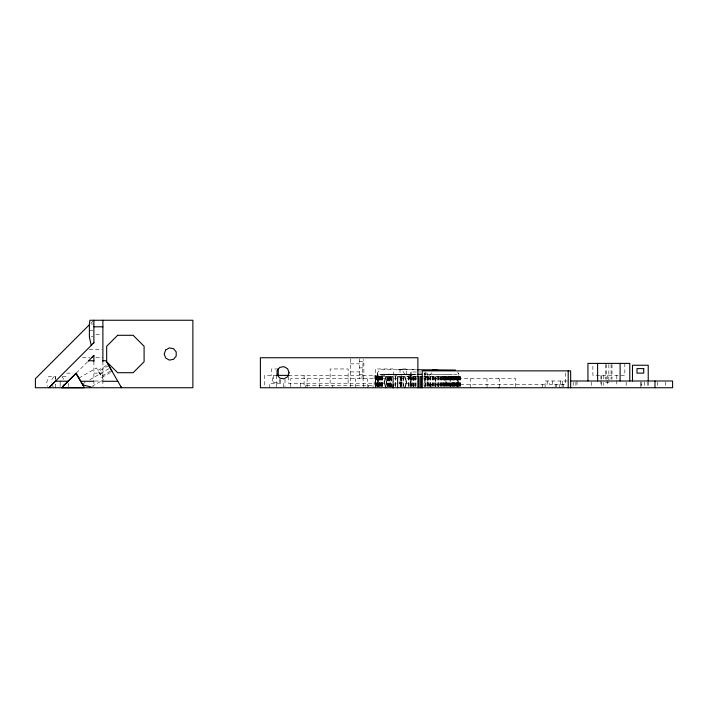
<?xml version="1.0" encoding="UTF-8"?>
<svg xmlns="http://www.w3.org/2000/svg" width="708" height="708" viewBox="0 0 708 708"><rect width="100%" height="100%" fill="white"/><g stroke="black" fill="none" stroke-linecap="round" stroke-linejoin="round"><path stroke-width="0.53" stroke-dasharray="3.54 2.66" d="M290.731 386.718L290.731 378.718L406.277 378.727M307.042 387.719L307.139 378.718M319.414 387.719L319.414 378.718M355.416 387.719L355.505 378.727M367.788 387.727L367.691 378.727M375.461 387.727L375.47 378.727M386.515 384.674L386.515 379.559M458.014 386.718L458.014 376.497M470.714 387.736L470.599 378.736M487.024 387.736L487.024 378.736M499.397 387.736L499.299 378.745M515.707 386.745L515.707 378.745L423.933 378.736M413.384 386.718L413.401 376.497M444.146 386.718L444.155 376.497M55.64 378.992L55.613 376.718L48.445 376.718L46.763 382.231L47.604 386.497M415.074 386.718L415.109 376.497M361.938 378.753L363.301 359.602M640.696 387.745L641.652 381.957M68.18 386.497L68.818 383.302M363.107 378.753L363.877 375.78L363.877 359.965M53.835 376.718L51.365 380.116L51.365 382.231M388.842 380.116L390.692 377.568M400.047 386.895L401.896 384.356M431.951 372.78L428.606 376.143L423.897 378.408M90.801 323.335L93.881 320.255M76.243 373.125L87.872 361.496M78.951 378.09L96.492 367.965L103.35 379.851M97.89 370.399L106.28 365.558M108.731 365.514L98.483 371.426L101.35 376.391L111.59 370.479M82.385 384.037L85.155 382.435M89.766 379.771L110.165 367.992M101.943 377.417L112.191 371.496M91.96 386.426L101.527 380.904M378.249 374.267L377.382 374.267L377.382 386.718M381.231 374.249L380.709 374.249M381.718 374.249L381.656 374.249M415.87 369.744L381.338 369.78C376.939 370.939 374.532 377.001 382.78 374.249M382.639 374.249L384.577 374.249M384.417 374.249L386.603 374.249M387.329 374.249L387.603 374.249M386.426 374.249L388.081 374.249M388.851 374.249L387.984 374.249M381.408 374.249L380.877 374.249M389.639 374.249L388.648 374.249M390.453 374.249L388.745 374.249M390.657 374.249L391.285 374.249M392.144 374.249L390.347 374.249M393.02 374.249L393.347 374.249M382.17 374.249L382.993 374.249M394.825 374.249L393.798 374.249M395.754 374.249L396.108 374.249M397.666 374.249L396.586 374.249M398.648 374.249L399.02 374.249M400.648 374.249L399.516 374.249M383.878 374.249L384.816 374.249M401.666 374.249L402.055 374.249M403.746 374.249L401.542 374.249M404.799 374.249L405.197 374.249M406.941 374.249L405.737 374.249M406.675 374.249L408.029 374.249M410.215 374.249L408.976 374.249M409.941 374.249L411.321 374.249M413.534 374.249L412.286 374.249M413.26 374.249L414.658 374.249M415.773 374.249L416.189 374.249M385.816 374.249L386.869 374.249M387.232 374.249L388.365 374.249L387.887 374.249M389.143 374.249L388.267 374.249M385.479 374.249L385.4 374.249M389.94 374.249L389.046 374.249M390.763 374.249L389.843 374.249M390.958 374.267L391.604 374.249M392.471 374.249L391.497 374.249M395.17 374.249L394.144 374.249M398.029 374.249L396.94 374.249M401.029 374.249L399.887 374.249M404.144 374.249L402.958 374.249M407.348 374.249L406.135 374.249M407.596 374.267L408.436 374.249M410.622 374.249L409.392 374.249M410.879 374.267L411.729 374.249M413.959 374.249L412.702 374.249M414.215 374.267L415.074 374.249M397.816 369.78L402.463 369.744C404.162 376.072 411.233 379.169 417.313 379.302M398.754 369.78L402.737 369.744M91.19 324.007L93.89 324.007M89.385 330.379L92.987 330.379M95.89 334.424L101.89 334.424M91.19 336.751L92.987 336.751M89.243 349.495L101.837 349.495M82.447 357.381L89.872 357.381M95.89 357.381L102.89 357.381M359.381 361.496L363.877 361.496M350.38 363.832L359.381 363.832M359.381 367.877L363.877 367.877M278.253 368.957L271.509 368.957L271.509 375.373M350.38 371.912L359.381 371.912M416.322 371.992L410.569 371.992L410.569 386.692M417.357 371.992L421.605 371.992M66.702 373.125L73.066 373.125M93.89 373.125L102.89 373.125M424.11 373.125L427.862 373.125M359.381 374.249L363.877 374.249M389.435 374.249L390.046 374.249M390.25 374.249L390.869 374.249M391.082 374.249L391.71 374.249M391.931 374.249L394.365 374.249M394.595 374.249L397.179 374.249M397.427 374.249L400.144 374.249M400.392 374.249L403.224 374.249M403.48 374.249L404.401 374.249M404.534 374.249L405.33 374.249M404.666 374.249L406.401 374.249M407.755 374.249L408.569 374.249M407.888 374.249L409.666 374.249M411.038 374.249L411.87 374.249M411.18 374.249L412.985 374.249M414.375 374.249L415.215 374.249M415.49 374.249L416.056 374.249M424.428 374.249L425.26 374.249M425.535 374.249L426.358 374.249M426.632 374.249L427.446 374.249M427.721 374.249L428.535 374.249M428.8 374.249L429.614 374.249M429.88 374.249L430.676 374.249M430.942 374.249L431.738 374.249M432.004 374.249L432.783 374.249M433.048 374.249L433.818 374.249M434.075 374.249L434.845 374.249M435.101 374.249L435.854 374.249M436.11 374.249L436.854 374.249M437.101 374.249L437.836 374.249M438.075 374.249L438.801 374.249M439.04 374.249L439.756 374.249M439.987 374.249L440.686 374.249M440.916 374.249L441.606 374.249M441.836 374.249L442.509 374.249M442.73 374.249L443.385 374.249M443.606 374.249L444.243 374.249M444.456 374.249L445.084 374.249M445.297 374.249L445.907 374.249M446.111 374.249L446.704 374.249M446.898 374.249L447.483 374.249M447.668 374.249L448.235 374.249M448.421 374.249L448.961 374.249M449.137 374.249L449.669 374.249M449.846 374.249L450.35 374.249M450.518 374.249L451.005 374.249M451.164 374.249L451.642 374.249M451.793 374.249L452.244 374.249M453.509 374.249L458.368 374.267L458.324 386.718M277.288 375.373L264.757 375.373L264.757 386.71M288.377 375.373L385.471 375.373M394.648 375.373L396.984 375.373M385.621 376.497L375.364 376.497L375.444 386.718M394.71 376.497L396.108 376.497M406.808 376.497L417.154 376.497M423.8 376.497L460.386 376.497M62.552 376.718L67.349 376.718L68.18 377.975M498.565 378.745L499.025 378.745M406.781 378.727L417.313 378.736M94.89 381.001L102.89 381.001M567.418 380.993L545.116 380.993L545.116 387.745M398.887 382.453L404.613 382.453M605.712 382.435L612.004 382.435M408.613 383.24L394.896 383.24L394.896 387.745M601.588 385.497L601.411 375.373M403.817 369.744L415.738 369.771M414.516 374.249L414.932 374.249M395.639 374.249L395.993 374.249M392.905 374.249L393.241 374.249M398.524 374.249L398.896 374.249M388.842 384.356L390.692 386.895M51.365 384.356L53.215 386.895M401.896 380.116L400.047 377.568L400.055 386.718M61.959 376.718L63.808 379.267M457.855 372.151L458.35 374.267L458.218 373.169M363.859 386.887L362.947 378.753M60.145 384.577L60.162 386.497M665.396 381.957L665.396 387.745M657.307 381.957L657.307 387.745M648.342 381.957L648.342 387.745M647.218 381.957L647.218 387.745M644.519 381.957L644.519 386.78M641.811 381.957L641.811 386.78M640.696 381.957L640.696 386.78M626.191 381.957L626.191 387.745M624.828 363.399L624.828 375.373L592.888 375.373L592.888 364.487M616.792 375.373L616.792 379.497M616.792 380.523L616.792 386.71M612.004 364.461L612.004 379.258M611.084 364.461L611.084 379.258M608.862 364.461L608.862 381.373M607.756 375.373L607.756 379.417M607.756 380.435L607.756 385.497M606.632 364.461L606.632 379.258M605.712 364.461L605.712 379.258M603.774 375.373L603.774 381.444M603.774 382.453L603.774 385.497M600.924 375.373L600.924 379.497M600.924 380.523L600.924 386.71M591.525 381.957L591.525 387.745M577.029 380.993L577.029 386.78M575.905 381.957L575.905 386.78M573.197 381.957L573.197 386.78M565.365 372.948L565.365 384.373L549.435 384.373L549.435 380.993M563.285 384.373L563.285 386.904M562.736 380.993L562.736 386.78M562.099 384.373L562.099 387.745M560.409 380.993L560.409 387.745M559.231 384.373L559.231 387.745M556.373 384.373L556.373 386.904M555.187 384.373L555.187 386.904M552.32 380.993L552.32 387.745M547.187 380.993L547.187 384.373L446.04 384.373L446.04 380.993L443.792 380.993L443.792 384.373L427.862 384.373L427.862 372.948M542.691 384.373L542.691 387.745M460.306 376.497L460.386 386.718M460.147 376.497L460.147 386.718M459.908 376.497L459.908 386.718M459.598 376.497L459.598 386.718M459.209 376.497L459.209 386.718M458.74 376.497L458.74 386.718M458.049 376.497L458.049 386.718M457.58 376.497L457.58 386.718M457.403 376.497L457.465 386.718M457.058 376.497L457.058 386.718M456.987 376.497L456.987 386.718M456.89 376.497L456.89 386.718M456.58 376.497L456.501 386.718M456.129 376.497L456.04 386.718M455.934 376.497L455.934 386.718M455.306 376.497L455.288 386.718M454.731 376.497L454.731 386.718M454.607 376.497L454.607 386.718M454.386 376.497L454.386 386.718M453.978 376.497L453.978 386.718M453.846 376.497L453.846 386.718M453.412 376.497L453.412 386.718M453.155 376.497L453.155 386.718M453.014 376.497L453.014 386.718M452.377 376.497L452.377 386.718M452.27 376.497L452.27 386.718M452.111 376.497L452.111 386.718M451.323 376.497L451.323 386.718M451.146 376.497L451.279 386.718M450.536 384.373L450.536 386.904M450.306 376.497L450.306 386.718M449.235 376.497L449.235 386.718M449.04 376.497L449.04 386.718M448.89 376.497L448.89 386.718M448.102 376.497L448.102 386.718M447.907 376.497L447.907 386.718M447.615 376.497L447.615 386.718M446.916 376.497L446.916 386.718M446.713 376.497L446.713 386.718M446.279 376.497L446.279 386.718M445.677 376.497L445.677 386.718M445.456 376.497L445.456 386.718M444.889 376.497L444.889 386.718M444.385 376.497L444.385 386.718M443.456 376.497L443.456 386.718M443.04 376.497L443.04 386.718M442.81 376.497L442.81 386.718M441.969 376.497L441.969 386.718M441.65 376.497L441.65 386.718M441.411 376.497L441.411 386.718M440.438 376.497L440.438 386.718M440.217 376.497L440.217 386.718M439.969 376.497L439.969 386.718M438.871 376.497L438.871 386.718M438.748 376.497L438.748 386.718M438.491 376.497L438.491 386.718M438.04 384.373L438.04 386.904M437.234 376.497L437.261 386.718M436.978 376.497L436.854 386.904M435.42 376.497L435.42 386.718M434.11 376.497L434.11 386.718M433.933 376.497L433.995 387.745M433.836 376.497L433.836 386.718M432.5 376.497L432.5 386.718M432.225 376.497L432.216 386.718M431.128 384.373L431.128 387.745M430.862 376.497L430.862 386.718M430.57 376.497L430.57 386.718M430.491 376.497L430.491 386.718M429.942 384.373L429.942 386.904M429.198 376.497L429.198 386.718M428.906 376.497L428.906 386.718M428.729 376.497L428.729 386.718M427.517 376.497L427.517 386.718M427.225 376.497L427.225 386.718M426.951 376.497L426.951 386.718M425.809 376.497L425.809 386.718M425.517 376.497L425.517 386.718M425.181 371.992L425.154 386.718M424.605 373.045L424.605 386.692M424.092 376.497L424.092 386.718M416.047 376.497L416.047 386.718M415.41 376.497L415.41 386.718M414.215 376.497L414.215 386.718M413.676 376.497L413.676 386.718M413.18 386.71L413.18 375.373L406.755 375.373L406.755 368.957L400.011 368.957L400.011 375.373M412.401 376.497L412.401 386.718M411.941 376.497L411.941 386.718M411.649 376.497L411.649 386.718M411.144 371.992L411.144 386.692M410.728 375.373L410.587 386.718M410.224 376.497L410.224 386.718M409.932 376.497L409.932 386.718M408.79 376.497L408.79 386.718M408.525 376.497L408.613 386.842M408.233 376.497L408.233 386.718M403.525 376.497L403.525 386.718M403.25 377.514L403.25 386.718M401.914 377.514L401.914 386.718M401.755 375.373L401.755 387.745M401.64 377.514L401.64 386.718M400.33 377.514L400.33 386.718M400.135 376.497L400.135 386.718M395.772 376.497L395.772 386.718M395.524 376.497L395.524 386.718M395.303 376.497L395.303 386.718M393.259 375.373L393.259 368.957L375.267 368.957L375.267 383.24M391.586 377.514L391.586 386.718M391.365 377.514L391.365 386.718M390.851 376.497L390.851 386.718M390.285 376.497L390.285 386.718M390.073 377.514L390.073 386.718M389.887 376.355L389.887 383.24L288.377 383.24L288.377 376.355M389.471 377.514L389.471 386.718M389.037 377.514L389.037 386.718M388.834 377.514L388.834 386.718M388.134 376.497L388.134 386.718M387.842 377.514L387.842 386.718M387.639 377.514L387.639 386.718M386.851 376.497L386.851 386.718M386.701 379.559L386.701 384.674M382.736 376.497L382.736 386.718M382.586 376.497L382.586 386.718M382.329 376.497L382.329 386.718M381.904 376.497L381.904 386.718M381.762 376.497L381.762 386.718M381.355 376.497L381.355 386.718M381.134 376.497L381.134 386.718M381.01 376.497L381.01 386.718M380.453 376.497L380.435 386.718M380.329 376.497L380.329 386.718M379.807 376.497L379.807 386.718M379.621 376.497L379.709 386.718M379.249 376.497L379.249 386.718M379.161 376.497L379.161 386.718M378.86 376.497L378.762 386.718M378.683 376.497L378.683 386.718M378.346 386.718L378.346 376.497L378.169 386.718M377.736 376.497L377.7 386.718M377.55 376.497L377.55 386.718M377.426 376.497L377.55 386.842M377.01 376.497L377.01 386.718M376.541 376.497L376.541 386.718M376.152 376.497L376.152 386.718M375.833 376.497L375.833 386.718M375.603 376.497L375.603 386.718M374.169 375.373L374.169 385.471L304.095 385.471L304.095 375.373M373.045 385.471L373.045 387.745M368.319 385.471L368.319 386.984M359.381 358.859L359.381 378.753M350.38 358.823L350.38 386.887M348.132 383.24L348.132 368.957L330.132 368.957L330.132 383.24M332.326 385.471L332.326 387.745M305.219 385.471L305.219 387.745M300.714 383.24L300.714 386.842M285.005 379.497L285.005 386.71M283.377 386.842L283.377 383.24L269.651 383.24L269.651 387.745M280.563 379.417L280.563 382.453L272.465 382.453L272.465 375.373M279.377 379.417L279.377 382.453M276.509 375.373L276.509 382.453M276.509 383.24L276.509 387.745M273.651 375.373L273.651 382.453M102.89 361.576L102.89 386.665M93.89 361.576L93.89 386.665M60.145 380.824L60.145 386.692M55.649 376.718L55.649 379.886M458.209 376.497L458.2 386.718L458.226 376.497M55.622 384.462L55.613 387.745L55.649 384.409M377.514 373.169L377.382 374.267L377.514 373.169M383.355 374.249L383.276 374.249M457.793 386.718L457.793 376.497L457.74 386.718M450.129 386.718L450.129 376.497L450.12 386.718M435.685 386.718L435.685 376.497L435.615 386.718M378.001 386.718L378.001 376.497L377.957 386.718"/><path stroke-width="1.06" d="M393.126 384.577L393.09 387.745M404.826 387.745L406.516 382.231L404.826 376.718L397.622 376.718L397.622 387.745M61.959 387.745L64.419 384.356M93.12 343.522L93.89 342.752L93.89 320.255M76.243 373.125L61.623 387.745L84.526 387.745L75.898 373.479L62.481 386.887M91.996 357.381L93.89 355.478L93.89 361.576M89.261 324.875L35.4 378.736L35.4 387.745L192.877 387.745L192.877 320.255L89.969 320.255L89.385 323.211M93.89 342.752L48.896 387.745L55.436 381.205L68.163 381.205M88.243 361.124L93.89 355.478M93.89 326.795L102.89 326.795M88.624 360.753L93.89 360.753M102.89 360.753L105.979 360.753L121.564 387.745L121.077 386.887M416.968 369.744L455.465 370.036M417.729 374.249L418.295 374.249M418.853 374.249L419.41 374.249M419.977 374.249L420.534 374.249M421.092 374.249L421.649 374.249M276.324 375.373L288.97 375.373M417.87 376.497L418.888 376.497L418.888 387.745M422.366 376.497L420.34 376.497L420.34 387.745M570.427 380.993L672.6 380.993L672.6 387.745L260.394 387.745L260.394 357.752L417.87 357.752L417.87 387.745M80.792 381.285L93.89 381.285M102.89 381.285L117.838 381.285M498.565 387.736L499.025 387.736M433.172 369.744L436.986 369.78L432.977 369.744M433.287 369.744L436.031 369.78M91.005 386.975L82.907 384.948L76.508 373.851M385.922 387.745L384.24 382.231L385.922 376.718L393.126 376.718L393.126 387.745M112.191 371.496L108.138 364.487M82.624 384.453L82.907 384.948M91.235 345.407L89.385 337.07M654.98 380.993L654.98 387.745M648.227 380.993L648.227 365.248L632.483 365.248L632.483 380.993M629.784 380.993L629.784 363.399L587.932 363.399L587.932 380.993M620.111 363.399L620.111 380.993M597.614 363.399L597.614 380.993M570.657 387.745L570.657 370.868L422.234 370.868L422.234 387.745M568.205 370.868L568.205 387.745M421.526 376.497L421.526 387.745M278.253 368.957L278.253 375.373M102.89 320.255L102.89 361.576M89.385 324.007L89.385 336.751M165.645 350.026L164.194 354L165.645 357.974L169.309 360.098L173.478 359.354L176.195 356.115L176.195 351.885L173.478 348.646L169.309 347.902L165.645 350.026M289.076 372.744L287.625 376.727L283.961 378.842L279.793 378.107L277.067 374.859L277.067 370.629L279.793 367.39L283.961 366.656L287.625 368.771L289.076 372.744M117.634 335.291L106.678 346.247L106.678 361.753L117.634 372.709L133.139 372.709L144.096 361.753L144.096 346.247L133.139 335.291L117.634 335.291M643.731 368.62L636.979 368.62L636.979 373.125L643.731 373.125L643.731 368.62"/></g></svg>
